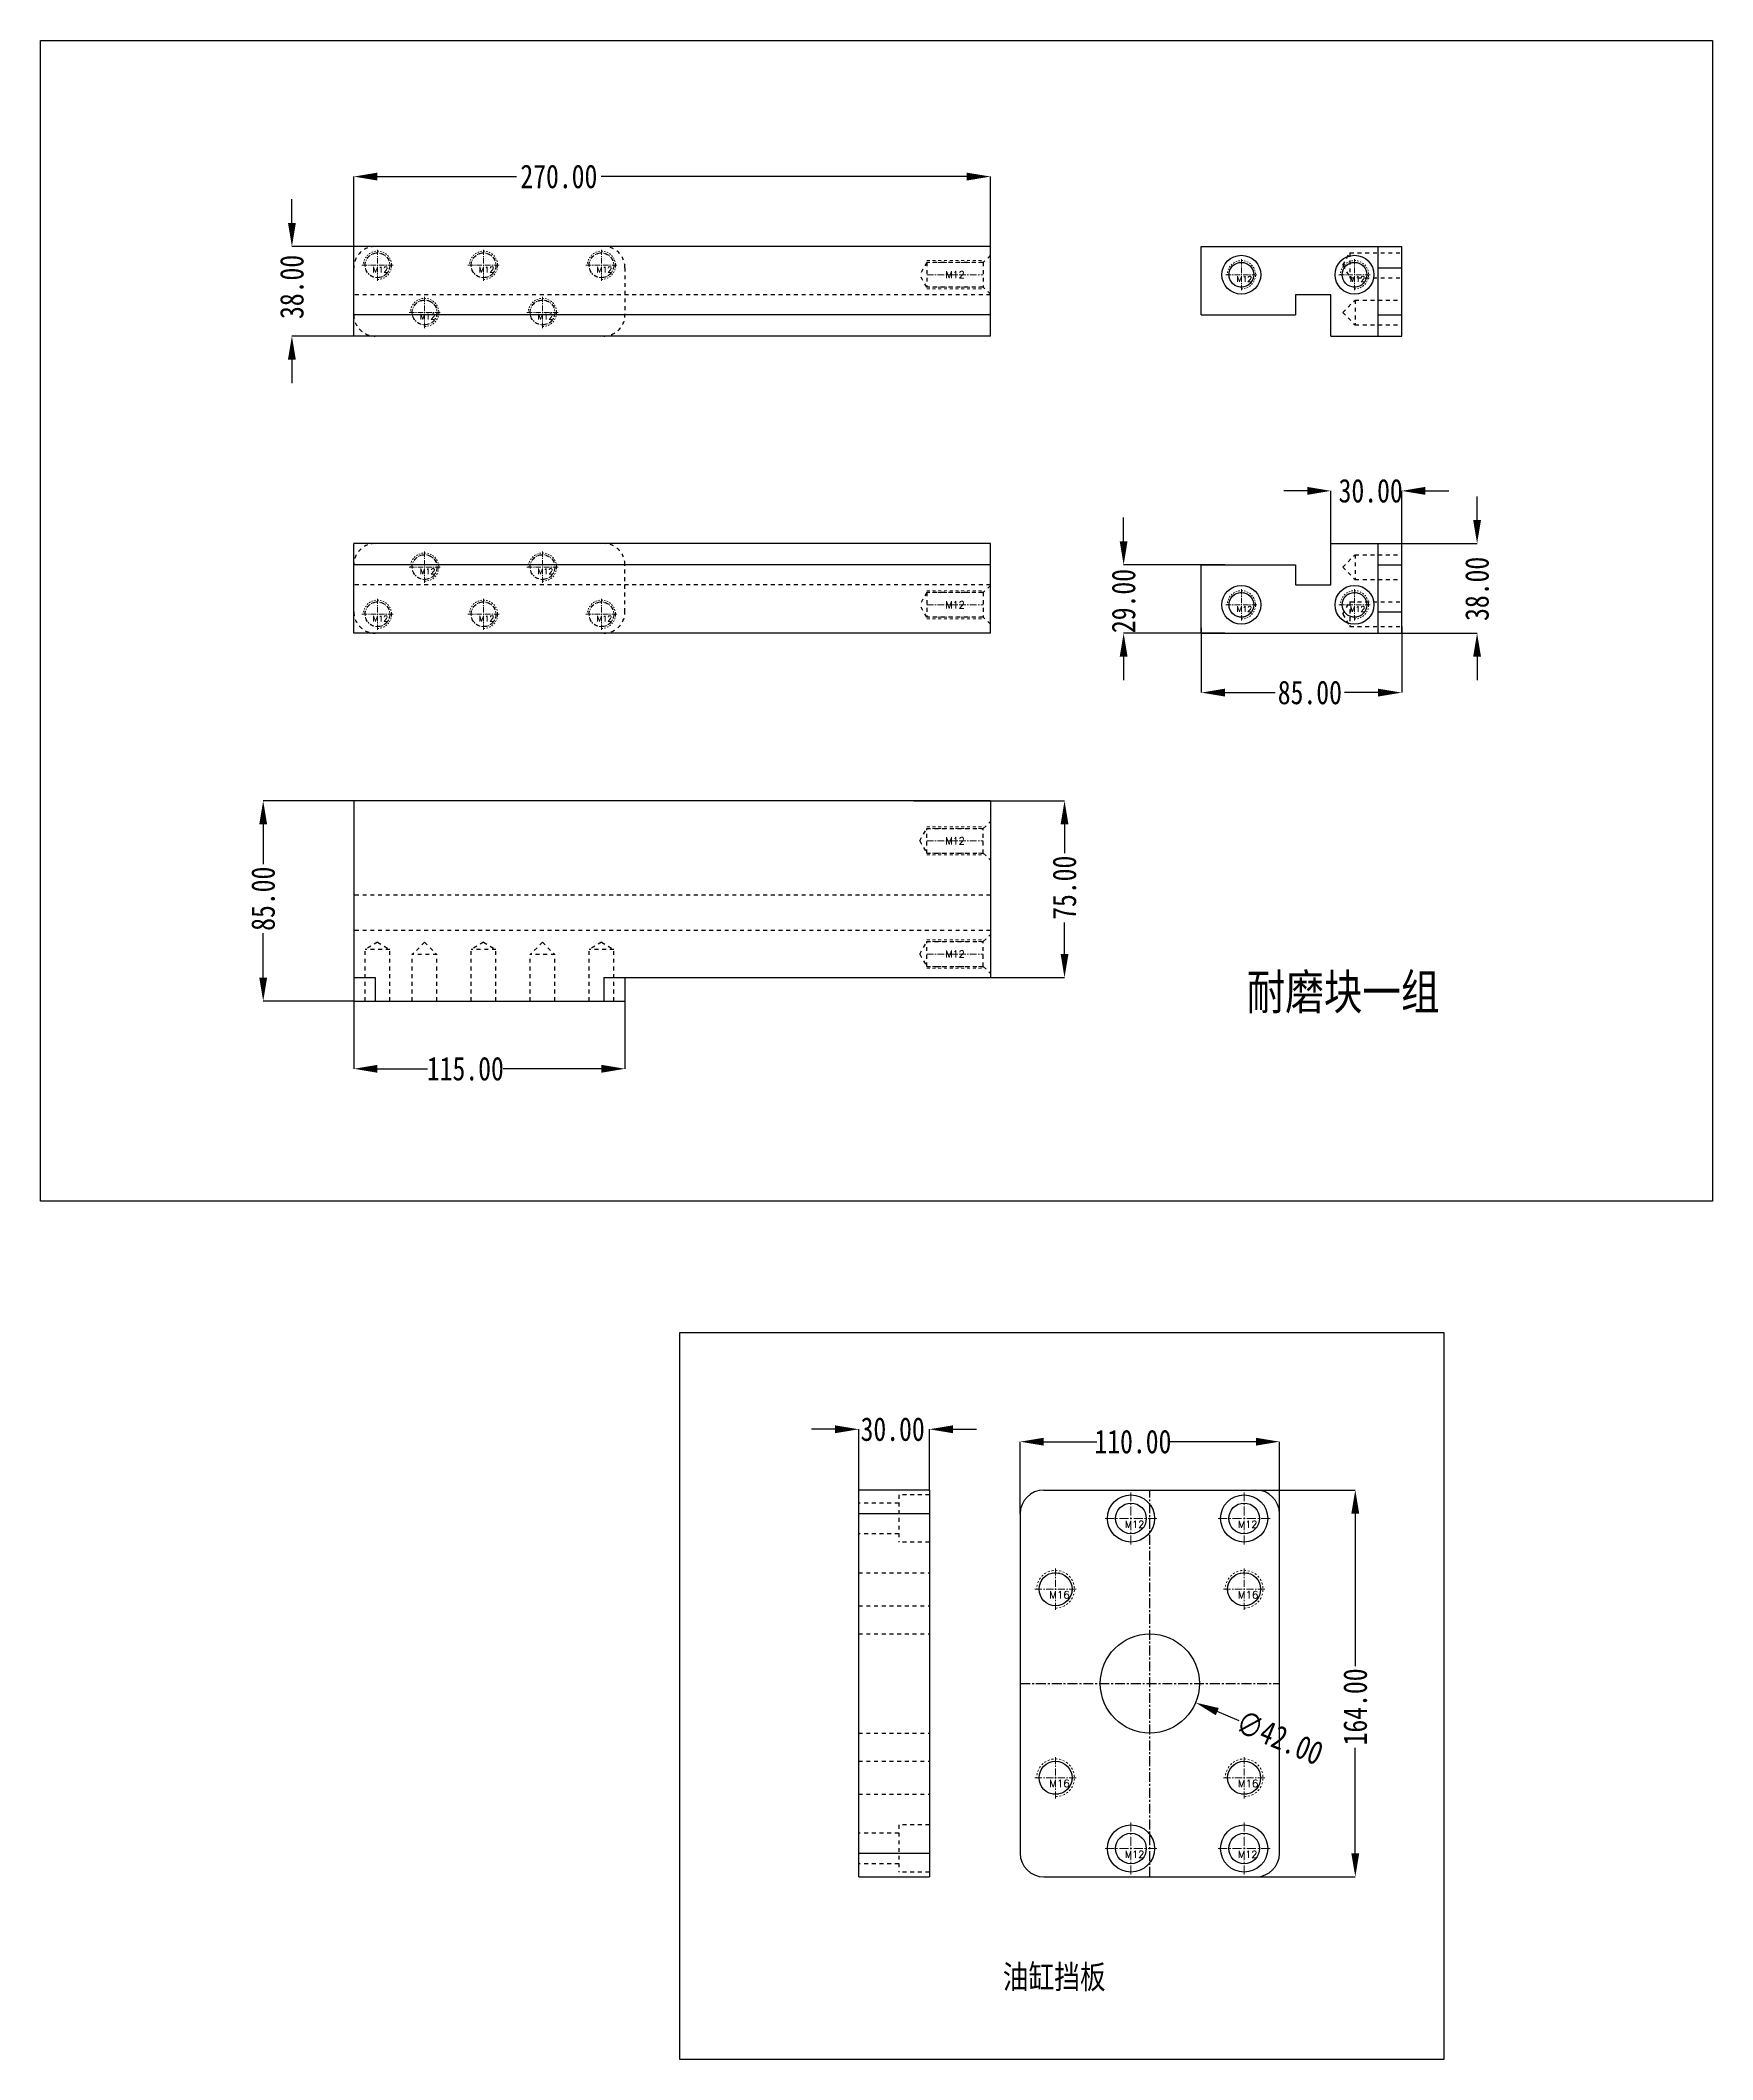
# Model space of a CAD drawing. Header units: millimetres. Extents: x 547 to 3706, y -10485 to 2068.
# Drawn here: x 1090 to 1800, y -7566 to -6709 of the extents above; entities that cross this region are included whole.
import ezdxf
from ezdxf.enums import TextEntityAlignment as Align

# ---------------------------------------------------------------- set-up
doc = ezdxf.new("R2010")
doc.units = ezdxf.units.MM
doc.header["$LTSCALE"] = 16.335
doc.header["$PDMODE"] = 3
doc.header["$PDSIZE"] = 0.3125
doc.linetypes.add('CENTER', pattern=[0.6, 0.375, -0.075, 0.075, -0.075])
doc.linetypes.add('HIDDEN', pattern=[0.2, 0.1, -0.1])
doc.layers.get('0').update_dxf_attribs({"linetype": 'CONTINUOUS'})
doc.layers.get('Defpoints').update_dxf_attribs({"linetype": 'CONTINUOUS'})
doc.layers.add('DEFAULT_2', color=8, linetype='HIDDEN')
doc.layers.add('screw', color=33, linetype='CONTINUOUS', lineweight=13)
doc.styles.get("Standard").update_dxf_attribs({"font": 'txt', "width": 0.8})
doc.styles.add('TXT', font='txt.shx', dxfattribs={"bigfont": 'gbcbig.shx'})
doc.dimstyles.new('11', dxfattribs={"dimtxt": 10, "dimasz": 10, "dimexe": 0, "dimexo": 0, "dimgap": 0, "dimtad": 0, "dimzin": 0, "dimdsep": 46, "dimtxsty": 'Standard', "dimcen": 0, "dimclrd": 4, "dimclre": 4, "dimclrt": 6, "dimazin": 0, "dimtfac": 1, "dimtofl": 0, "dimtmove": 0, "dimatfit": 3, "dimfxl": 0, "dimtolj": 1, "dimtzin": 0, "dimarcsym": 0})

# ---------------------------------------------------------------- blocks, each defined once
blk = doc.blocks.new('screw_m12_h')
at = {"layer": 'screw', "color": 1, "linetype": 'CENTER', "ltscale": 0.621977}
for p, q in [((0, -11), (0, 11)), ((-11, 0), (11, 0))]:
    blk.add_line(p, q, dxfattribs=at)
at = {"layer": 'screw', "color": 33}
for radius in [10, 6.5]:
    blk.add_circle((0, 0), radius, dxfattribs=at)
at = {"layer": 'screw', "color": 6, "style": 'TXT'}
blk.add_text('M12', height=3, dxfattribs=at).set_placement((-2.6, -4))
blk = doc.blocks.new('screw_m16_g')
at = {"layer": 'screw', "color": 1, "linetype": 'CENTER', "ltscale": 0.497582}
for p, q in [((0, -8.8), (0, 8.8)), ((-8.8, 0), (8.8, 0))]:
    blk.add_line(p, q, dxfattribs=at)
at = {"layer": 'screw', "color": 33, "linetype": 'HIDDEN', "ltscale": 0.497582}
blk.add_circle((0, 0), 7, dxfattribs=at)
at = {"layer": 'screw', "color": 92, "linetype": 'HIDDEN', "ltscale": 0.497582}
blk.add_arc((0, 0), 8, 270, 180, dxfattribs=at)
at = {"layer": 'screw', "color": 6, "style": 'TXT'}
blk.add_text('M16', height=3.2, dxfattribs=at).set_placement((-2.72, -4))
blk = doc.blocks.new('*D415')
at = {"color": 4, "lineweight": -2}
blk.add_line((1598.81, -7422.03), (1589.58, -7418.18), dxfattribs=at)
at = {"color": 4}
blk.add_solid([(1590.22, -7416.64), (1588.94, -7419.72), (1580.35, -7414.33)], dxfattribs=at)
at = {"layer": 'Defpoints', "color": 0}
for p in [(1541.6, -7398.14), (1580.35, -7414.33)]:
    blk.add_point(p, dxfattribs=at)
at = {"color": 6, "insert": (1616.03, -7429.23), "char_height": 10, "attachment_point": 5, "rotation": 337.3292}
blk.add_mtext('\\A1;∅42.00', dxfattribs=at)
blk = doc.blocks.new('*D416')
at = {"color": 4, "lineweight": -2}
for p, q in [((1505.97, -7334.23), (1505.97, -7303.69)), ((1515.97, -7303.69), (1538.46, -7303.69)), ((1605.97, -7303.69), (1569.12, -7303.69)), ((1615.97, -7334.23), (1615.97, -7303.69))]:
    blk.add_line(p, q, dxfattribs=at)
at = {"color": 4}
for points in [[(1515.97, -7302.02), (1515.97, -7305.36), (1505.97, -7303.69)], [(1605.97, -7302.02), (1605.97, -7305.36), (1615.97, -7303.69)]]:
    blk.add_solid(points, dxfattribs=at)
at = {"layer": 'Defpoints', "color": 0}
for p in [(1505.97, -7303.69), (1505.97, -7334.23), (1615.97, -7334.23)]:
    blk.add_point(p, dxfattribs=at)
at = {"color": 6, "insert": (1553.79, -7303.69), "char_height": 10, "attachment_point": 5}
blk.add_mtext('\\A1;110.00', dxfattribs=at)
blk = doc.blocks.new('*D417')
at = {"color": 4, "lineweight": -2}
for p, q in [((1596.58, -7324.23), (1648.12, -7324.23)), ((1648.12, -7334.23), (1648.12, -7398.83)), ((1648.12, -7478.23), (1648.12, -7433.49)), ((1596.58, -7488.23), (1648.12, -7488.23))]:
    blk.add_line(p, q, dxfattribs=at)
at = {"color": 4}
for points in [[(1646.45, -7334.23), (1649.79, -7334.23), (1648.12, -7324.23)], [(1646.45, -7478.23), (1649.79, -7478.23), (1648.12, -7488.23)]]:
    blk.add_solid(points, dxfattribs=at)
at = {"layer": 'Defpoints', "color": 0}
for p in [(1596.58, -7324.23), (1596.58, -7488.23), (1648.12, -7488.23)]:
    blk.add_point(p, dxfattribs=at)
at = {"color": 6, "insert": (1648.12, -7416.16), "char_height": 10, "attachment_point": 5, "rotation": 90}
blk.add_mtext('\\A1;164.00', dxfattribs=at)
blk = doc.blocks.new('*D418')
at = {"color": 4, "lineweight": -2}
for p, q in [((1427.49, -7298.42), (1417.49, -7298.42)), ((1437.49, -7324.23), (1437.49, -7298.42)), ((1467.49, -7324.23), (1467.49, -7298.42)), ((1477.49, -7298.42), (1487.49, -7298.42))]:
    blk.add_line(p, q, dxfattribs=at)
at = {"color": 4}
for points in [[(1427.49, -7296.75), (1427.49, -7300.09), (1437.49, -7298.42)], [(1477.49, -7296.75), (1477.49, -7300.09), (1467.49, -7298.42)]]:
    blk.add_solid(points, dxfattribs=at)
at = {"layer": 'Defpoints', "color": 0}
for p in [(1437.49, -7298.42), (1437.49, -7324.23), (1467.49, -7324.23)]:
    blk.add_point(p, dxfattribs=at)
at = {"color": 6, "insert": (1451.88, -7298.42), "char_height": 10, "attachment_point": 5}
blk.add_mtext('\\A1;30.00', dxfattribs=at)
blk = doc.blocks.new('screw_m12_g')
at = {"layer": 'screw', "color": 1, "linetype": 'CENTER', "ltscale": 0.373186}
for p, q in [((-6.6, 0), (6.6, 0)), ((0, -6.6), (0, 6.6))]:
    blk.add_line(p, q, dxfattribs=at)
at = {"layer": 'screw', "linetype": 'HIDDEN', "ltscale": 0.373186}
blk.add_circle((0, 0), 5.25, dxfattribs=at)
at = {"layer": 'screw', "color": 92, "linetype": 'HIDDEN', "ltscale": 0.373186}
blk.add_arc((0, 0), 6, 270, 180, dxfattribs=at)
at = {"layer": 'screw', "color": 6, "style": 'TXT'}
blk.add_text('M12', height=2.4, dxfattribs=at).set_placement((-2.04, -3))
blk = doc.blocks.new('*D419')
at = {"color": 4, "lineweight": -2}
for p, q in [((1223.34, -6796.77), (1223.34, -6767.14)), ((1233.34, -6767.14), (1292.29, -6767.14)), ((1483.34, -6767.14), (1328.29, -6767.14)), ((1493.34, -6796.77), (1493.34, -6767.14))]:
    blk.add_line(p, q, dxfattribs=at)
at = {"color": 4}
for points in [[(1233.34, -6765.48), (1233.34, -6768.81), (1223.34, -6767.14)], [(1483.34, -6765.48), (1483.34, -6768.81), (1493.34, -6767.14)]]:
    blk.add_solid(points, dxfattribs=at)
at = {"layer": 'Defpoints', "color": 0}
for p in [(1223.34, -6767.14), (1223.34, -6796.77), (1493.34, -6796.77)]:
    blk.add_point(p, dxfattribs=at)
at = {"color": 6, "insert": (1310.29, -6767.14), "char_height": 10, "attachment_point": 5}
blk.add_mtext('\\A1;270.00', dxfattribs=at)
blk = doc.blocks.new('*D420')
at = {"color": 4, "lineweight": -2}
for p, q in [((1197.05, -6786.77), (1197.05, -6776.77)), ((1245.54, -6796.77), (1197.05, -6796.77)), ((1236.17, -6834.77), (1197.05, -6834.77)), ((1197.05, -6844.77), (1197.05, -6854.77))]:
    blk.add_line(p, q, dxfattribs=at)
at = {"color": 4}
for points in [[(1195.38, -6786.77), (1198.72, -6786.77), (1197.05, -6796.77)], [(1195.38, -6844.77), (1198.72, -6844.77), (1197.05, -6834.77)]]:
    blk.add_solid(points, dxfattribs=at)
at = {"layer": 'Defpoints', "color": 0}
for p in [(1245.54, -6796.77), (1197.05, -6834.77), (1236.17, -6834.77)]:
    blk.add_point(p, dxfattribs=at)
at = {"color": 6, "insert": (1197.05, -6813.94), "char_height": 10, "attachment_point": 5, "rotation": 90}
blk.add_mtext('\\A1;38.00', dxfattribs=at)
blk = doc.blocks.new('*D421')
at = {"color": 4, "lineweight": -2}
for p, q in [((1223.34, -7101.33), (1223.34, -7145.53)), ((1338.34, -7116.86), (1338.34, -7145.53)), ((1233.34, -7145.53), (1254.62, -7145.53)), ((1328.34, -7145.53), (1286.62, -7145.53))]:
    blk.add_line(p, q, dxfattribs=at)
at = {"color": 4}
for points in [[(1233.34, -7143.86), (1233.34, -7147.2), (1223.34, -7145.53)], [(1328.34, -7143.86), (1328.34, -7147.2), (1338.34, -7145.53)]]:
    blk.add_solid(points, dxfattribs=at)
at = {"layer": 'Defpoints', "color": 0}
for p in [(1223.34, -7101.33), (1338.34, -7116.86), (1223.34, -7145.53)]:
    blk.add_point(p, dxfattribs=at)
at = {"color": 6, "insert": (1270.62, -7145.53), "char_height": 10, "attachment_point": 5}
blk.add_mtext('\\A1;115.00', dxfattribs=at)
blk = doc.blocks.new('*D422')
at = {"color": 4, "lineweight": -2}
for p, q in [((1229.49, -7031.86), (1184.87, -7031.86)), ((1184.87, -7041.86), (1184.87, -7058.75)), ((1184.87, -7106.86), (1184.87, -7088.08)), ((1223.34, -7116.86), (1184.87, -7116.86))]:
    blk.add_line(p, q, dxfattribs=at)
at = {"color": 4}
for points in [[(1183.2, -7041.86), (1186.54, -7041.86), (1184.87, -7031.86)], [(1183.2, -7106.86), (1186.54, -7106.86), (1184.87, -7116.86)]]:
    blk.add_solid(points, dxfattribs=at)
at = {"layer": 'Defpoints', "color": 0}
for p in [(1229.49, -7031.86), (1184.87, -7116.86), (1223.34, -7116.86)]:
    blk.add_point(p, dxfattribs=at)
at = {"color": 6, "insert": (1184.87, -7073.41), "char_height": 10, "attachment_point": 5, "rotation": 90}
blk.add_mtext('\\A1;85.00', dxfattribs=at)
blk = doc.blocks.new('*D423')
at = {"color": 4, "lineweight": -2}
for p, q in [((1460.76, -7031.86), (1524.78, -7031.86)), ((1524.78, -7041.86), (1524.78, -7054.09)), ((1524.78, -7096.86), (1524.78, -7083.43)), ((1452.22, -7106.86), (1524.78, -7106.86))]:
    blk.add_line(p, q, dxfattribs=at)
at = {"color": 4}
for points in [[(1523.12, -7041.86), (1526.45, -7041.86), (1524.78, -7031.86)], [(1523.12, -7096.86), (1526.45, -7096.86), (1524.78, -7106.86)]]:
    blk.add_solid(points, dxfattribs=at)
at = {"layer": 'Defpoints', "color": 0}
for p in [(1460.76, -7031.86), (1452.22, -7106.86), (1524.78, -7106.86)]:
    blk.add_point(p, dxfattribs=at)
at = {"color": 6, "insert": (1524.78, -7068.76), "char_height": 10, "attachment_point": 5, "rotation": 90}
blk.add_mtext('\\A1;75.00', dxfattribs=at)
blk = doc.blocks.new('*D424')
at = {"color": 4, "lineweight": -2}
for p, q in [((1699.79, -6912.77), (1699.79, -6902.77)), ((1667.8, -6922.77), (1699.79, -6922.77)), ((1667.8, -6960.77), (1699.79, -6960.77)), ((1699.79, -6970.77), (1699.79, -6980.77))]:
    blk.add_line(p, q, dxfattribs=at)
at = {"color": 4}
for points in [[(1698.13, -6912.77), (1701.46, -6912.77), (1699.79, -6922.77)], [(1698.13, -6970.77), (1701.46, -6970.77), (1699.79, -6960.77)]]:
    blk.add_solid(points, dxfattribs=at)
at = {"layer": 'Defpoints', "color": 0}
for p in [(1667.8, -6922.77), (1667.8, -6960.77), (1699.79, -6960.77)]:
    blk.add_point(p, dxfattribs=at)
at = {"color": 6, "insert": (1699.79, -6941.99), "char_height": 10, "attachment_point": 5, "rotation": 90}
blk.add_mtext('\\A1;38.00', dxfattribs=at)
blk = doc.blocks.new('*D425')
at = {"color": 4, "lineweight": -2}
for p, q in [((1549.86, -6921.77), (1549.86, -6911.77)), ((1592.74, -6931.77), (1549.86, -6931.77)), ((1592.74, -6960.77), (1549.86, -6960.77)), ((1549.86, -6970.77), (1549.86, -6980.77))]:
    blk.add_line(p, q, dxfattribs=at)
at = {"color": 4}
for points in [[(1548.19, -6921.77), (1551.52, -6921.77), (1549.86, -6931.77)], [(1548.19, -6970.77), (1551.52, -6970.77), (1549.86, -6960.77)]]:
    blk.add_solid(points, dxfattribs=at)
at = {"layer": 'Defpoints', "color": 0}
for p in [(1592.74, -6931.77), (1549.86, -6960.77), (1592.74, -6960.77)]:
    blk.add_point(p, dxfattribs=at)
at = {"color": 6, "insert": (1549.86, -6947.15), "char_height": 10, "attachment_point": 5, "rotation": 90}
blk.add_mtext('\\A1;29.00', dxfattribs=at)
blk = doc.blocks.new('*D426')
at = {"color": 4, "lineweight": -2}
for p, q in [((1627.8, -6900.43), (1617.8, -6900.43)), ((1637.8, -6922.77), (1637.8, -6900.43)), ((1667.8, -6925.4), (1667.8, -6900.43)), ((1677.8, -6900.43), (1687.8, -6900.43))]:
    blk.add_line(p, q, dxfattribs=at)
at = {"color": 4}
for points in [[(1627.8, -6898.76), (1627.8, -6902.1), (1637.8, -6900.43)], [(1677.8, -6898.76), (1677.8, -6902.1), (1667.8, -6900.43)]]:
    blk.add_solid(points, dxfattribs=at)
at = {"layer": 'Defpoints', "color": 0}
for p in [(1667.8, -6900.43), (1637.8, -6922.77), (1667.8, -6925.4)]:
    blk.add_point(p, dxfattribs=at)
at = {"color": 6, "insert": (1654.65, -6900.43), "char_height": 10, "attachment_point": 5}
blk.add_mtext('\\A1;30.00', dxfattribs=at)
blk = doc.blocks.new('*D427')
at = {"color": 4, "lineweight": -2}
for p, q in [((1582.8, -6958.54), (1582.8, -6985.99)), ((1667.8, -6958.02), (1667.8, -6985.99)), ((1592.8, -6985.99), (1614.19, -6985.99)), ((1657.8, -6985.99), (1643.52, -6985.99))]:
    blk.add_line(p, q, dxfattribs=at)
at = {"color": 4}
for points in [[(1592.8, -6984.32), (1592.8, -6987.65), (1582.8, -6985.99)], [(1657.8, -6984.32), (1657.8, -6987.65), (1667.8, -6985.99)]]:
    blk.add_solid(points, dxfattribs=at)
at = {"layer": 'Defpoints', "color": 0}
for p in [(1582.8, -6958.54), (1667.8, -6958.02), (1582.8, -6985.99)]:
    blk.add_point(p, dxfattribs=at)
at = {"color": 6, "insert": (1628.85, -6985.99), "char_height": 10, "attachment_point": 5}
blk.add_mtext('\\A1;85.00', dxfattribs=at)

msp = doc.modelspace()

# ---------------------------------------------------------------- linework, layer by layer
at = {"color": 7, "linetype": 'Continuous'}
for p, q in [((1493.34, -6796.771), (1223.34, -6796.771)), ((1223.34, -6834.771), (1223.34, -6796.771)), ((1493.34, -6834.771), (1493.34, -6796.771)), ((1582.804, -6825.771), (1582.804, -6796.771)), ((1582.804, -6796.771), (1667.804, -6796.771)), ((1657.804, -6834.771), (1657.804, -6796.771)), ((1667.804, -6834.771), (1667.804, -6796.771)), ((1657.804, -6805.771), (1667.804, -6805.771)), ((1622.804, -6817.271), (1622.804, -6825.771)), ((1637.804, -6817.271), (1622.804, -6817.271)), ((1637.804, -6834.771), (1637.804, -6817.271)), ((1493.34, -6825.771), (1223.34, -6825.771)), ((1582.804, -6825.771), (1622.804, -6825.771)), ((1657.804, -6825.771), (1667.804, -6825.771)), ((1493.34, -6834.771), (1223.34, -6834.771)), ((1637.804, -6834.771), (1667.804, -6834.771)), ((1493.34, -6922.771), (1223.34, -6922.771)), ((1223.34, -6960.771), (1223.34, -6922.771)), ((1493.34, -6960.771), (1493.34, -6922.771)), ((1637.804, -6940.271), (1637.804, -6922.771)), ((1637.804, -6922.771), (1667.804, -6922.771)), ((1657.804, -6960.771), (1657.804, -6922.771)), ((1667.804, -6960.771), (1667.804, -6922.771)), ((1493.34, -6931.771), (1223.34, -6931.771)), ((1582.804, -6960.771), (1582.804, -6931.771)), ((1582.804, -6931.771), (1622.804, -6931.771)), ((1622.804, -6931.771), (1622.804, -6940.271)), ((1657.804, -6931.771), (1667.804, -6931.771)), ((1622.804, -6940.271), (1637.804, -6940.271)), ((1657.804, -6951.771), (1667.804, -6951.771)), ((1493.34, -6960.771), (1223.34, -6960.771)), ((1582.804, -6960.771), (1667.804, -6960.771)), ((1493.34, -7031.857), (1223.34, -7031.857)), ((1223.34, -7031.857), (1223.34, -7116.857)), ((1493.34, -7031.857), (1493.34, -7106.857)), ((1223.34, -7106.857), (1232.34, -7106.857)), ((1232.34, -7106.857), (1232.34, -7116.857)), ((1329.34, -7106.857), (1493.34, -7106.857)), ((1329.34, -7106.857), (1329.34, -7116.857)), ((1338.34, -7106.857), (1338.34, -7116.857)), ((1223.34, -7116.857), (1338.34, -7116.857)), ((1467.493, -7324.232), (1437.493, -7324.232)), ((1437.493, -7488.232), (1437.493, -7324.232)), ((1467.493, -7324.232), (1467.493, -7488.232)), ((1515.974, -7324.232), (1605.974, -7324.232)), ((1467.493, -7334.232), (1437.493, -7334.232)), ((1505.974, -7334.232), (1505.974, -7478.232)), ((1615.974, -7478.232), (1615.974, -7334.232)), ((1437.493, -7478.232), (1467.493, -7478.232)), ((1437.493, -7488.232), (1467.493, -7488.232)), ((1515.974, -7488.232), (1605.974, -7488.232))]:
    msp.add_line(p, q, dxfattribs=at)
at = {"color": 1, "linetype": 'CENTER', "ltscale": 0.684175}
for p, q in [((1560.974, -7488.232), (1560.974, -7324.232)), ((1505.974, -7406.232), (1615.974, -7406.232))]:
    msp.add_line(p, q, dxfattribs=at)
for points in [[(1090.355, -6709.378), (1799.701, -6709.378), (1799.701, -7201.696), (1090.355, -7201.696)], [(1361.662, -7257.335), (1685.707, -7257.335), (1685.707, -7565.749), (1361.662, -7565.749)]]:
    msp.add_lwpolyline(points, close=True)
at = {"color": 7, "linetype": 'Continuous'}
for centre, radius in [((1599.804, -6808.771), 8.25), ((1599.804, -6808.771), 5.25), ((1647.804, -6808.771), 8.25), ((1647.804, -6808.771), 5.25), ((1599.804, -6948.771), 8.25), ((1599.804, -6948.771), 5.25), ((1647.804, -6948.771), 8.25), ((1647.804, -6948.771), 5.25), ((1552.974, -7336.232), 10), ((1552.974, -7336.232), 6.5), ((1600.974, -7336.232), 10), ((1600.974, -7336.232), 6.5), ((1520.974, -7366.232), 7), ((1600.974, -7366.232), 7), ((1560.974, -7406.232), 21), ((1520.974, -7446.232), 7), ((1600.974, -7446.232), 7), ((1552.974, -7476.232), 10), ((1600.974, -7476.232), 10), ((1552.974, -7476.232), 6.5), ((1600.974, -7476.232), 6.5)]:
    msp.add_circle(centre, radius, dxfattribs=at)
for centre, start, end in [((1515.974, -7334.232), 90, 180), ((1605.974, -7334.232), 0, 90), ((1515.974, -7478.232), 180, 270), ((1605.974, -7478.232), 270, 0)]:
    msp.add_arc(centre, 10, start, end, dxfattribs=at)
at = {"layer": 'DEFAULT_2', "color": 8, "linetype": 'HIDDEN'}
for p, q in [((1642.804, -6804.771), (1645.836, -6799.521)), ((1645.836, -6799.521), (1645.836, -6810.021)), ((1645.836, -6799.521), (1667.804, -6799.521)), ((1338.34, -6805.771), (1338.34, -6825.771)), ((1466.371, -6803.521), (1463.34, -6808.771)), ((1490.34, -6803.521), (1466.371, -6803.521)), ((1466.371, -6803.521), (1466.371, -6814.021)), ((1493.34, -6800.521), (1490.34, -6803.521)), ((1490.34, -6803.521), (1490.34, -6814.021)), ((1642.804, -6804.771), (1645.836, -6810.021)), ((1466.371, -6814.021), (1463.34, -6808.771)), ((1490.34, -6814.021), (1466.371, -6814.021)), ((1493.34, -6817.021), (1490.34, -6814.021)), ((1645.836, -6810.021), (1667.804, -6810.021)), ((1493.34, -6817.271), (1223.34, -6817.271)), ((1642.804, -6824.771), (1648.054, -6819.521)), ((1642.804, -6824.771), (1648.054, -6830.021)), ((1648.054, -6819.521), (1648.054, -6830.021)), ((1648.054, -6819.521), (1667.804, -6819.521)), ((1648.054, -6830.021), (1667.804, -6830.021)), ((1642.804, -6932.771), (1648.054, -6927.521)), ((1648.054, -6927.521), (1648.054, -6938.021)), ((1648.054, -6927.521), (1667.804, -6927.521)), ((1338.34, -6951.771), (1338.34, -6931.771)), ((1642.804, -6932.771), (1648.054, -6938.021)), ((1493.34, -6940.271), (1223.34, -6940.271)), ((1466.371, -6943.521), (1463.34, -6948.771)), ((1490.34, -6943.521), (1466.371, -6943.521)), ((1466.371, -6943.521), (1466.371, -6954.021)), ((1493.34, -6940.521), (1490.34, -6943.521)), ((1490.34, -6943.521), (1490.34, -6954.021)), ((1648.054, -6938.021), (1667.804, -6938.021)), ((1466.371, -6954.021), (1463.34, -6948.771)), ((1642.804, -6952.771), (1645.836, -6947.521)), ((1642.804, -6952.771), (1645.836, -6958.021)), ((1645.836, -6947.521), (1645.836, -6958.021)), ((1645.836, -6947.521), (1667.804, -6947.521)), ((1490.34, -6954.021), (1466.371, -6954.021)), ((1493.34, -6957.021), (1490.34, -6954.021)), ((1645.836, -6958.021), (1667.804, -6958.021)), ((1463.34, -7048.857), (1466.371, -7043.607)), ((1466.371, -7043.607), (1490.34, -7043.607)), ((1466.371, -7054.107), (1466.371, -7043.607)), ((1490.34, -7043.607), (1493.34, -7040.607)), ((1490.34, -7054.107), (1490.34, -7043.607)), ((1463.34, -7048.857), (1466.371, -7054.107)), ((1466.371, -7054.107), (1490.34, -7054.107)), ((1490.34, -7054.107), (1493.34, -7057.107)), ((1493.34, -7071.857), (1223.34, -7071.857)), ((1493.34, -7086.857), (1223.34, -7086.857)), ((1490.34, -7091.607), (1493.34, -7088.607)), ((1233.34, -7091.857), (1228.09, -7094.888)), ((1238.59, -7094.888), (1228.09, -7094.888)), ((1228.09, -7116.857), (1228.09, -7094.888)), ((1233.34, -7091.857), (1238.59, -7094.888)), ((1238.59, -7116.857), (1238.59, -7094.888)), ((1253.34, -7091.857), (1248.09, -7097.107)), ((1258.59, -7097.107), (1248.09, -7097.107)), ((1248.09, -7116.857), (1248.09, -7097.107)), ((1253.34, -7091.857), (1258.59, -7097.107)), ((1258.59, -7116.857), (1258.59, -7097.107)), ((1278.34, -7091.857), (1273.09, -7094.888)), ((1283.59, -7094.888), (1273.09, -7094.888)), ((1273.09, -7116.857), (1273.09, -7094.888)), ((1278.34, -7091.857), (1283.59, -7094.888)), ((1283.59, -7116.857), (1283.59, -7094.888)), ((1303.34, -7091.857), (1298.09, -7097.107)), ((1308.59, -7097.107), (1298.09, -7097.107)), ((1298.09, -7116.857), (1298.09, -7097.107)), ((1303.34, -7091.857), (1308.59, -7097.107)), ((1308.59, -7116.857), (1308.59, -7097.107)), ((1328.34, -7091.857), (1323.09, -7094.888)), ((1333.59, -7094.888), (1323.09, -7094.888)), ((1323.09, -7116.857), (1323.09, -7094.888)), ((1328.34, -7091.857), (1333.59, -7094.888)), ((1333.59, -7116.857), (1333.59, -7094.888)), ((1463.34, -7096.857), (1466.371, -7091.607)), ((1463.34, -7096.857), (1466.371, -7102.107)), ((1466.371, -7091.607), (1490.34, -7091.607)), ((1466.371, -7102.107), (1466.371, -7091.607)), ((1490.34, -7102.107), (1490.34, -7091.607)), ((1466.371, -7102.107), (1490.34, -7102.107)), ((1490.34, -7102.107), (1493.34, -7105.107)), ((1454.493, -7329.732), (1437.493, -7329.732)), ((1467.493, -7326.232), (1454.493, -7326.232)), ((1454.493, -7326.232), (1454.493, -7346.232)), ((1454.493, -7342.732), (1437.493, -7342.732)), ((1467.493, -7346.232), (1454.493, -7346.232)), ((1437.493, -7359.232), (1467.493, -7359.232)), ((1437.493, -7373.232), (1467.493, -7373.232)), ((1437.493, -7385.232), (1467.493, -7385.232)), ((1437.493, -7427.232), (1467.493, -7427.232)), ((1437.493, -7439.232), (1467.493, -7439.232)), ((1437.493, -7453.232), (1467.493, -7453.232)), ((1467.493, -7466.232), (1454.493, -7466.232)), ((1454.493, -7466.232), (1454.493, -7486.232)), ((1454.493, -7469.732), (1437.493, -7469.732)), ((1454.493, -7482.732), (1437.493, -7482.732)), ((1467.493, -7486.232), (1454.493, -7486.232))]:
    msp.add_line(p, q, dxfattribs=at)
for centre in [(1233.34, -6804.771), (1278.34, -6804.771), (1328.34, -6804.771), (1253.34, -6824.771), (1303.34, -6824.771), (1253.34, -6932.771), (1303.34, -6932.771), (1233.34, -6952.771), (1278.34, -6952.771), (1328.34, -6952.771)]:
    msp.add_circle(centre, 5.25, dxfattribs=at)
for centre, start, end in [((1232.34, -6805.771), 90, 180), ((1329.34, -6805.771), 0, 90), ((1232.34, -6825.771), 180, 270), ((1329.34, -6825.771), 270, 0), ((1232.34, -6931.771), 90, 180), ((1329.34, -6931.771), 0, 90), ((1232.34, -6951.771), 180, 270), ((1329.34, -6951.771), 270, 0)]:
    msp.add_arc(centre, 9, start, end, dxfattribs=at)
at = {"layer": 'screw', "color": 92, "linetype": 'HIDDEN', "ltscale": 0.746373}
for p, q in [((1466.371, -6802.771), (1490.34, -6802.771)), ((1466.371, -6814.771), (1490.34, -6814.771)), ((1466.371, -6942.771), (1490.34, -6942.771)), ((1466.371, -6954.771), (1490.34, -6954.771)), ((1466.371, -7042.857), (1490.34, -7042.857)), ((1466.371, -7054.857), (1490.34, -7054.857)), ((1466.371, -7090.857), (1490.34, -7090.857)), ((1466.371, -7102.857), (1490.34, -7102.857))]:
    msp.add_line(p, q, dxfattribs=at)
at = {"layer": 'screw', "color": 8, "linetype": 'HIDDEN', "ltscale": 0.746373}
for p, q in [((1466.371, -6803.521), (1490.34, -6803.521)), ((1466.371, -6814.021), (1490.34, -6814.021)), ((1466.371, -6943.521), (1490.34, -6943.521)), ((1466.371, -6954.021), (1490.34, -6954.021)), ((1466.371, -7043.607), (1490.34, -7043.607)), ((1466.371, -7054.107), (1490.34, -7054.107)), ((1466.371, -7091.607), (1490.34, -7091.607)), ((1466.371, -7102.107), (1490.34, -7102.107))]:
    msp.add_line(p, q, dxfattribs=at)
at = {"layer": 'screw', "color": 1, "linetype": 'CENTER', "ltscale": 0.466483}
for p, q in [((1466.371, -6808.771), (1490.34, -6808.771)), ((1466.371, -6948.771), (1490.34, -6948.771)), ((1466.371, -7048.857), (1490.34, -7048.857)), ((1466.371, -7096.857), (1490.34, -7096.857))]:
    msp.add_line(p, q, dxfattribs=at)

# ---------------------------------------------------------------- block references
at = {"layer": 'screw'}
for name, p in [('screw_m12_g', (1233.34, -6804.771)), ('screw_m12_g', (1278.34, -6804.771)), ('screw_m12_g', (1328.34, -6804.771)), ('screw_m12_g', (1599.804, -6808.771)), ('screw_m12_g', (1647.804, -6808.771)), ('screw_m12_g', (1253.34, -6824.771)), ('screw_m12_g', (1303.34, -6824.771)), ('screw_m12_g', (1253.34, -6932.771)), ('screw_m12_g', (1303.34, -6932.771)), ('screw_m12_g', (1599.804, -6948.771)), ('screw_m12_g', (1647.804, -6948.771)), ('screw_m12_g', (1233.34, -6952.771)), ('screw_m12_g', (1278.34, -6952.771)), ('screw_m12_g', (1328.34, -6952.771)), ('screw_m12_h', (1552.974, -7336.232)), ('screw_m12_h', (1600.974, -7336.232)), ('screw_m16_g', (1520.974, -7366.232)), ('screw_m16_g', (1600.974, -7366.232)), ('screw_m16_g', (1520.974, -7446.232)), ('screw_m16_g', (1600.974, -7446.232)), ('screw_m12_h', (1552.974, -7476.232)), ('screw_m12_h', (1600.974, -7476.232))]:
    msp.add_blockref(name, p, dxfattribs=at)

# ---------------------------------------------------------------- texts
at = {"width": 257.62943, "attachment_point": 1}
for s, insert, char_height in [('{\\fSimSun|b0|i0|c134|p2;耐磨块一组}', (1602.043, -7105.376), 15), ('{\\fSimSun|b0|i0|c134|p2;油缸挡板}', (1498.598, -7525.661), 10)]:
    msp.add_mtext(s, dxfattribs=dict(at, insert=insert, char_height=char_height))
at = {"layer": 'screw', "color": 6, "linetype": 'HIDDEN', "ltscale": 0.746373, "style": 'TXT'}
for p in [(1478.355, -6808.771), (1478.355, -6948.771), (1478.355, -7048.857), (1478.355, -7096.857)]:
    msp.add_text('M12', height=3, dxfattribs=at).set_placement(p, align=Align.MIDDLE)

# ---------------------------------------------------------------- dimensions: what is measured, and where the dimension line sits
for base, p1, p2, picture, middle in [((1223.34, -6767.143), (1493.34, -6796.771), (1223.34, -6796.771), '*D419', (1310.287, -6767.143)), ((1667.804, -6900.429), (1637.804, -6922.771), (1667.804, -6925.399), '*D426', (1654.65, -6900.429)), ((1582.804, -6985.987), (1667.804, -6958.021), (1582.804, -6958.543), '*D427', (1628.855, -6985.987)), ((1223.34, -7145.529), (1338.34, -7116.857), (1223.34, -7101.328), '*D421', (1270.624, -7145.529)), ((1437.493, -7298.421), (1467.493, -7324.232), (1437.493, -7324.232), '*D418', (1451.881, -7298.421)), ((1505.974, -7303.69), (1615.974, -7334.232), (1505.974, -7334.232), '*D416', (1553.79, -7303.69))]:
    dim = msp.add_linear_dim(base=base, p1=p1, p2=p2, dimstyle='11')
    dim.commit()
    dim.dimension.update_dxf_attribs({"geometry": picture, "text_midpoint": middle, "dimtype": 160})
for base, p1, p2, picture, middle in [((1197.051, -6834.771), (1245.542, -6796.771), (1236.174, -6834.771), '*D420', (1197.051, -6813.944)), ((1699.792, -6960.771), (1667.804, -6922.771), (1667.804, -6960.771), '*D424', (1699.792, -6941.992)), ((1549.855, -6960.771), (1592.74, -6931.771), (1592.74, -6960.771), '*D425', (1549.855, -6947.147)), ((1184.87, -7116.857), (1229.494, -7031.857), (1223.34, -7116.857), '*D422', (1184.87, -7073.412)), ((1524.782, -7106.857), (1460.758, -7031.857), (1452.221, -7106.857), '*D423', (1524.782, -7068.759)), ((1648.122, -7488.232), (1596.575, -7324.232), (1596.575, -7488.232), '*D417', (1648.122, -7416.16))]:
    dim = msp.add_linear_dim(base=base, p1=p1, p2=p2, angle=90, dimstyle='11')
    dim.commit()
    dim.dimension.update_dxf_attribs({"geometry": picture, "text_midpoint": middle, "dimtype": 160})
dim = msp.add_diameter_dim_2p(p1=(1541.597, -7398.137), p2=(1580.352, -7414.326), dimstyle='11')
dim.commit()
dim.dimension.update_dxf_attribs({"geometry": '*D415', "text_midpoint": (1616.031, -7429.229)})

doc.saveas('drawing.dxf')
